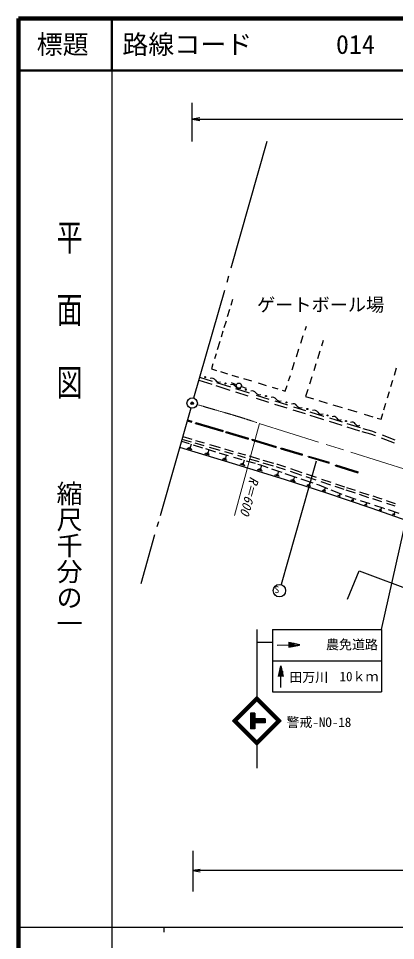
# Model space of a CAD drawing. Units: millimetres, scale not verified. Extents: x 40000 to 680000, y 20000 to 380000.
# Drawn here: x 40000 to 112616, y 202409 to 380000 of the extents above; entities that cross this region are included whole.
import ezdxf
from ezdxf.enums import TextEntityAlignment as Align

# ---------------------------------------------------------------- set-up
doc = ezdxf.new("R2010")
doc.units = ezdxf.units.MM
doc.header["$LTSCALE"] = 1000
doc.header["$PDMODE"] = 32
doc.header["$PDSIZE"] = 500
doc.linetypes.add('CHAIN', pattern=[18.5, 12, -1.5, 3.5, -1.5])
for name, color, linetype, lineweight in [('M-BGD', 7, 'Continuous', 25), ('M-BMK', 2, 'CHAIN', 13), ('M-BMK-SRVR', 3, 'Continuous', 25), ('M-STR-HTXT', 7, 'Continuous', 13), ('M-STR-STR3', 7, 'Continuous', 25), ('M-STR-STRC', 7, 'Continuous', 25), ('M-TTL', 2, 'Continuous', 140), ('M-TTL-BAND', 7, 'Continuous', 25), ('M-TTL-LINE', 7, 'Continuous', 50)]:
    doc.layers.add(name, color=color, linetype=linetype, lineweight=lineweight)
doc.layers.add('M-OTRS', color=6, linetype='Continuous')
doc.layers.add('M-TTL-TXT', color=7, linetype='Continuous')
doc.styles.add('@ＭＳ ゴシック', font='')
doc.styles.add('ＭＳ ゴシック', font='')
doc.styles.get('@ＭＳ ゴシック').set_extended_font_data('@MS Gothic')
doc.styles.get('ＭＳ ゴシック').set_extended_font_data('MS Gothic')

# ---------------------------------------------------------------- blocks, each defined once
blk = doc.blocks.new('open_arrow')
at = {"color": 0, "linetype": 'Continuous', "lineweight": -2}
blk.add_lwpolyline([(7.5, 1.25), (0, 0), (7.5, -1.25)], dxfattribs=at)

msp = doc.modelspace()

# ---------------------------------------------------------------- linework, layer by layer
at = {"layer": 'M-BGD'}
for p, q in [((81238, 325871), (80883, 324708)), ((80649, 323938), (80220, 322531)), ((79972, 321717), (79574, 320410)), ((79374, 319755), (79027, 318616)), ((95180, 319949), (95437, 320740)), ((94367, 317450), (94847, 318925)), ((98666, 317953), (98331, 316878)), ((78764, 317753), (78292, 316203)), ((93516, 314831), (94007, 316341)), ((78041, 315380), (77756, 314443)), ((98027, 315902), (97577, 314455)), ((77460, 313470), (77168, 312512)), ((92700, 312321), (93177, 313789)), ((97277, 313493), (96855, 312139)), ((112385, 311297), (112821, 312733)), ((74888, 310895), (77332, 310128)), ((77168, 312512), (78105, 312229)), ((78898, 311989), (80240, 311584)), ((81084, 311329), (82358, 310944)), ((92003, 310175), (92356, 311262)), ((96501, 311003), (96047, 309546)), ((74708, 310323), (77209, 309538)), ((78012, 309285), (80705, 308440)), ((78128, 309878), (80849, 309023)), ((81980, 309448), (81040, 309798)), ((82920, 309118), (83870, 308808)), ((83360, 310641), (84877, 310183)), ((86138, 309801), (87728, 309321)), ((91367, 308221), (91720, 309307)), ((111720, 309104), (112091, 310327)), ((81791, 308728), (84425, 307900)), ((81806, 308094), (84196, 307343)), ((85773, 307477), (88237, 306703)), ((88828, 308989), (89972, 308643)), ((90797, 308394), (91367, 308221)), ((95739, 308556), (95304, 307160)), ((111057, 306923), (111436, 308168)), ((85803, 306839), (88148, 306102)), ((89307, 305738), (91703, 304986)), ((89385, 306343), (91822, 305577)), ((95304, 307160), (96790, 306716)), ((97838, 306403), (99428, 305928)), ((100527, 305599), (102353, 305054)), ((110357, 304615), (110755, 305927)), ((92861, 304622), (95182, 303894)), ((92959, 305221), (95260, 304498)), ((96087, 304238), (98745, 303403)), ((103446, 304727), (105162, 304214)), ((106547, 303801), (108240, 303295)), ((109813, 302825), (110153, 303945)), ((72483, 302483), (73303, 302238)), ((72541, 302674), (73360, 302430)), ((73303, 302238), (73360, 302430)), ((74081, 302006), (74138, 302198)), ((74081, 302006), (79365, 300430)), ((74138, 302198), (79422, 300622)), ((96084, 303610), (98566, 302831)), ((98566, 302831), (98760, 302770)), ((98745, 303403), (98774, 303395)), ((99849, 302428), (102262, 301671)), ((99874, 303049), (102311, 302284)), ((103254, 301988), (105779, 301195)), ((109075, 303045), (109813, 302825)), ((79365, 300430), (79422, 300622)), ((79963, 300251), (80020, 300443)), ((79963, 300251), (84260, 298970)), ((80020, 300443), (84317, 299161)), ((103211, 301373), (105654, 300606)), ((106146, 300451), (107799, 300016)), ((106312, 301028), (107984, 300588)), ((107984, 300588), (108834, 300260)), ((71377, 298598), (72866, 298133)), ((71485, 298977), (73262, 298459)), ((71625, 299457), (73369, 298949)), ((74085, 298740), (75775, 298248)), ((84260, 298970), (84317, 299161)), ((84976, 298756), (85033, 298948)), ((84976, 298756), (89595, 297378)), ((85033, 298948), (89652, 297570)), ((107799, 300016), (108693, 299671)), ((109872, 299216), (112341, 298264)), ((110057, 299788), (112484, 298852)), ((71042, 297425), (82660, 293931)), ((73440, 296918), (72490, 297198)), ((73320, 297108), (72700, 297298)), ((73190, 297298), (72910, 297388)), ((73250, 298008), (73050, 297348)), ((73671, 297881), (75458, 297322)), ((73953, 298258), (75699, 297749)), ((76024, 297145), (77926, 296550)), ((76640, 296948), (76450, 296308)), ((76708, 297455), (78796, 296846)), ((76764, 297959), (78861, 297348)), ((79665, 297114), (81367, 296618)), ((79687, 296586), (81291, 296119)), ((89595, 297378), (89652, 297570)), ((90520, 297102), (90577, 297294)), ((90520, 297102), (94653, 295869)), ((90577, 297294), (94710, 296061)), ((76820, 295898), (75910, 296168)), ((76700, 296088), (76110, 296258)), ((76580, 296268), (76310, 296348)), ((78620, 296333), (78806, 296275)), ((78806, 296275), (80371, 295825)), ((80210, 294878), (79300, 295148)), ((80090, 295068), (79500, 295238)), ((79970, 295248), (79700, 295328)), ((80030, 295928), (79840, 295288)), ((81419, 295524), (83010, 295066)), ((82177, 295861), (83628, 295438)), ((82237, 296364), (83705, 295936)), ((83460, 294938), (83250, 294268)), ((83836, 294829), (85560, 294333)), ((84408, 295731), (86402, 295150)), ((84425, 295206), (86289, 294663)), ((87089, 294950), (89085, 294368)), ((94653, 295869), (94710, 296061)), ((95764, 295538), (95821, 295730)), ((95764, 295538), (99806, 294332)), ((95821, 295730), (99863, 294524)), ((82660, 293931), (91353, 291193)), ((83640, 293828), (82680, 294128)), ((83520, 294028), (82900, 294228)), ((83390, 294218), (83110, 294318)), ((87000, 292778), (85980, 293098)), ((86120, 294172), (86578, 294040)), ((86870, 292988), (86210, 293198)), ((86740, 293198), (86430, 293288)), ((86578, 294040), (88027, 293531)), ((86810, 293958), (86590, 293248)), ((87054, 294440), (89054, 293857)), ((88759, 293274), (90281, 292739)), ((89668, 293678), (89744, 293656)), ((89725, 294182), (89893, 294133)), ((89744, 293656), (91372, 293109)), ((89893, 294133), (91411, 293624)), ((92372, 293301), (94586, 292558)), ((99806, 294332), (99863, 294524)), ((101057, 293858), (101119, 294049)), ((101057, 293858), (105367, 292467)), ((101119, 294049), (105429, 292657)), ((90250, 291758), (89340, 292038)), ((90140, 291948), (89540, 292128)), ((90020, 292128), (89740, 292208)), ((90080, 292808), (89880, 292168)), ((90281, 292739), (90715, 292591)), ((91307, 292390), (93610, 291605)), ((92330, 292788), (94488, 292064)), ((93170, 291758), (92980, 291168)), ((94356, 291351), (96660, 290566)), ((95334, 291780), (97284, 291125)), ((95432, 292274), (97359, 291628)), ((98348, 291296), (100179, 290682)), ((105367, 292467), (105429, 292657)), ((91353, 291193), (99155, 288695)), ((93320, 290778), (92480, 291048)), ((93220, 290958), (92670, 291128)), ((93110, 291128), (92850, 291208)), ((96280, 289828), (95500, 290078)), ((96180, 289988), (95680, 290158)), ((96080, 290148), (95850, 290228)), ((96140, 290738), (95970, 290188)), ((97420, 290307), (97821, 290170)), ((97821, 290170), (99518, 289483)), ((98218, 290812), (100061, 290194)), ((99060, 289668), (98910, 289208)), ((100942, 289898), (102638, 289329)), ((101045, 290391), (102772, 289812)), ((103171, 289678), (104855, 289128)), ((99180, 288898), (98520, 289118)), ((99100, 289038), (98670, 289178)), ((99010, 289178), (98810, 289238)), ((99155, 288695), (107848, 285718)), ((100139, 289231), (102271, 288367)), ((102010, 287938), (101520, 288098)), ((101950, 288038), (101630, 288148)), ((101890, 288138), (101740, 288188)), ((101930, 288508), (101820, 288168)), ((102925, 288102), (104954, 287441)), ((103014, 289203), (104809, 288617)), ((105581, 288365), (107409, 287769)), ((105687, 288857), (107475, 288274)), ((108227, 288028), (109325, 287670)), ((104600, 287048), (104150, 287198)), ((104550, 287148), (104250, 287238)), ((104490, 287238), (104350, 287278)), ((104530, 287578), (104420, 287258)), ((105792, 287168), (107663, 286559)), ((107150, 286168), (106650, 286338)), ((107090, 286278), (106770, 286388)), ((107030, 286378), (106880, 286428)), ((107070, 286748), (106960, 286408)), ((108181, 287517), (109169, 287195)), ((108538, 286274), (110197, 285733)), ((109169, 287195), (109904, 286952)), ((109325, 287670), (109967, 287458)), ((110794, 287185), (112520, 286614)), ((110859, 286636), (112450, 286111)), ((107848, 285718), (116095, 282877)), ((109990, 285188), (109450, 285378)), ((109930, 285308), (109580, 285428)), ((109860, 285418), (109700, 285478)), ((109910, 285828), (109780, 285448)), ((110197, 285733), (110480, 285639)), ((111167, 285408), (113227, 284715)), ((112570, 284308), (112000, 284498)), ((112500, 284428), (112130, 284548)), ((112430, 284548), (112260, 284598)), ((112480, 284968), (112350, 284578)), ((103346, 268188), (105589, 273591)), ((105589, 273591), (116598, 269513))]:
    msp.add_line(p, q, dxfattribs=at)
for centre, radius in [((75963, 310937), 100), ((75963, 310937), 50), ((79865, 309717), 100), ((79865, 309717), 50), ((82446, 309279), 500), ((83768, 308497), 100), ((83768, 308497), 50), ((87670, 307277), 100), ((87670, 307277), 50), ((91603, 306045), 100), ((91603, 306045), 50), ((95629, 304779), 100), ((95629, 304779), 50), ((99533, 303555), 100), ((99533, 303555), 50), ((103073, 302462), 100), ((103073, 302462), 50)]:
    msp.add_circle(centre, radius, dxfattribs=at)
for centre, radius, start, end in [((77261, 309952), 753, 29.89699, 115.38106), ((78567, 310702), 753, 209.89699, 295.38106), ((81163, 308732), 753, 29.89699, 115.38106), ((82469, 309482), 753, 209.89699, 295.38106), ((85066, 307512), 753, 29.89699, 115.38106), ((86372, 308262), 753, 209.89699, 295.38106), ((88969, 306292), 753, 29.89699, 115.38106), ((90274, 307042), 753, 209.89699, 295.38106), ((92934, 305002), 796, 31.00799, 114.0591), ((94298, 305822), 796, 211.00799, 294.0591), ((96960, 303735), 796, 31.00799, 114.0591), ((98324, 304555), 796, 211.00799, 294.0591), ((100732, 302729), 636, 26.12172, 119.55444), ((101874, 303289), 636, 206.12172, 299.55444), ((104272, 301635), 636, 26.12172, 119.55444), ((105414, 302196), 636, 206.12172, 299.55444)]:
    msp.add_arc(centre, radius, start, end, dxfattribs=at)
at = {"layer": 'M-BMK'}
msp.add_line((86362, 302015), (167894, 276342), dxfattribs=at)
msp.add_open_spline([(74413, 305644), (75222, 305399), (76031, 305155), (76842, 304917), (78416, 304456), (79999, 304021), (81569, 303548), (83175, 303064), (84769, 302540), (86362, 302015)], degree=3, knots=[0, 0, 0, 0, 1, 1, 1, 2, 2, 2, 3, 3, 3, 3], dxfattribs=at)
at = {"layer": 'M-BMK-SRVR'}
for p, q in [((87855, 356312), (80882, 331889)), ((80447, 330364), (80096, 329137)), ((79652, 327581), (73738, 306867)), ((73190, 304950), (67265, 284196)), ((66946, 283079), (66664, 282091)), ((66226, 280557), (63535, 271133))]:
    msp.add_line(p, q, dxfattribs=at)
msp.add_circle((73452, 305921), 1000, dxfattribs=at)
at = {"layer": 'M-OTRS'}
msp.add_point((73467, 305888), dxfattribs=at)
at = {"layer": 'M-STR-HTXT'}
msp.add_line((86403, 302003), (81606, 284263), dxfattribs=at)
at = {"layer": 'M-STR-STR3'}
for p, q in [((73452, 356312), (73452, 363746)), ((73452, 360612), (565546, 360612)), ((73561, 219711), (73561, 211832)), ((185663, 215875), (73561, 215875))]:
    msp.add_line(p, q, dxfattribs=at)
at = {"layer": 'M-STR-STRC'}
for p, q in [((97336, 294707), (90581, 270996)), ((109925, 262294), (115530, 287463)), ((85925, 262294), (85914, 249382)), ((88925, 262294), (109925, 262294)), ((88925, 262294), (88925, 250294)), ((109925, 262294), (109925, 250294)), ((88925, 259796), (85923, 259799)), ((89841, 259326), (94101, 259384)), ((92041, 259884), (92041, 258884)), ((93083, 259647), (92041, 259647)), ((93175, 259518), (92041, 259518)), ((92041, 258884), (94105, 259328)), ((92069, 259907), (94154, 259433)), ((93270, 259253), (92041, 259253)), ((93073, 259106), (92041, 259106)), ((88925, 256300), (109925, 256300)), ((90066, 253262), (90510, 255327)), ((90288, 254295), (90288, 253262)), ((90435, 254492), (90435, 253262)), ((90546, 251139), (90561, 255291)), ((91042, 253234), (90568, 255319)), ((90700, 254397), (90700, 253262)), ((90828, 254305), (90828, 253262)), ((81247, 244715), (85914, 249381)), ((81389, 244715), (85914, 249240)), ((81530, 244715), (85914, 249099)), ((81672, 244715), (85914, 248957)), ((81742, 244644), (85985, 248886)), ((81813, 244573), (86056, 248816)), ((81884, 244502), (86126, 248745)), ((85702, 248745), (89945, 244502)), ((85773, 248816), (90015, 244573)), ((85843, 248886), (90086, 244644)), ((85914, 249381), (90581, 244715)), ((85914, 249240), (90440, 244715)), ((85914, 249099), (90298, 244715)), ((85914, 248957), (90157, 244715)), ((88925, 250294), (109925, 250294)), ((85492, 246215), (84692, 246215)), ((84692, 246215), (84692, 243215)), ((84792, 246215), (84792, 243215)), ((84892, 246215), (84892, 243215)), ((84992, 246215), (84992, 243215)), ((85092, 246215), (85092, 243215)), ((85192, 246215), (85192, 243215)), ((85292, 246215), (85292, 243215)), ((85392, 246215), (85392, 243215)), ((85492, 246215), (85492, 243215)), ((87513, 245115), (85492, 245115)), ((87513, 245115), (87513, 244315)), ((81247, 244715), (85914, 240048)), ((81389, 244715), (85914, 240189)), ((81530, 244715), (85914, 240330)), ((81672, 244715), (85914, 240472)), ((81742, 244785), (85985, 240543)), ((81813, 244856), (86056, 240613)), ((81884, 244927), (86126, 240684)), ((87513, 245015), (85492, 245015)), ((87513, 244915), (85492, 244915)), ((87513, 244815), (85492, 244815)), ((87513, 244715), (85492, 244715)), ((87513, 244615), (85492, 244615)), ((87513, 244515), (85492, 244515)), ((87513, 244415), (85492, 244415)), ((87513, 244315), (85492, 244315)), ((85702, 240684), (89945, 244927)), ((85773, 240613), (90015, 244856)), ((85843, 240543), (90086, 244785)), ((85914, 240472), (90157, 244715)), ((85914, 240330), (90298, 244715)), ((85914, 240189), (90440, 244715)), ((85914, 240048), (90581, 244715)), ((85492, 243215), (84692, 243215)), ((85914, 240048), (85914, 235631))]:
    msp.add_line(p, q, dxfattribs=at)
msp.add_circle((90253, 269796), 1200, dxfattribs=at)
at = {"layer": 'M-TTL'}
for p, q in [((40000, 380000), (40000, 20000)), ((680000, 380000), (40000, 380000))]:
    msp.add_line(p, q, dxfattribs=at)
at = {"layer": 'M-TTL-BAND'}
for p, q in [((58000, 370000), (58000, 20000)), ((40000, 205000), (579000, 205000)), ((68000, 205000), (68000, 204000))]:
    msp.add_line(p, q, dxfattribs=at)
at = {"layer": 'M-TTL-LINE'}
for p, q in [((58000, 380000), (58000, 370000)), ((40000, 370000), (680000, 370000))]:
    msp.add_line(p, q, dxfattribs=at)

# ---------------------------------------------------------------- block references
at = {"layer": 'M-STR-STR3', "xscale": 193, "yscale": 193}
for p in [(73452, 360612), (73561, 215875)]:
    msp.add_blockref('open_arrow', p, dxfattribs=at)

# ---------------------------------------------------------------- texts
at = {"layer": 'M-STR-HTXT', "style": 'ＭＳ ゴシック'}
msp.add_text('ゲートボール場', height=2566, dxfattribs=at).set_placement((85934, 322810), align=Align.BOTTOM_LEFT)
at = {"layer": 'M-STR-HTXT', "style": 'ＭＳ ゴシック', "oblique": 15}
msp.add_text('R＝600', height=1833, rotation=254.839, dxfattribs=at).set_placement((84097, 292014), align=Align.BOTTOM_LEFT)
at = {"layer": 'M-STR-STRC', "style": 'ＭＳ ゴシック'}
for s, height, p in [('S', 1320, (89325, 268933)), ('農免道路', 1833, (99217, 257950)), ('田万川', 1833, (92155, 251663)), ('10ｋｍ', 1833, (101838, 251811)), ('警戒-NO-18', 1833, (91607, 242992))]:
    msp.add_text(s, height=height, dxfattribs=at).set_placement(p, align=Align.BOTTOM_LEFT)
at = {"layer": 'M-TTL-BAND', "style": '@ＭＳ ゴシック', "width": 1.4}
msp.add_text('平  面  図', height=3666, rotation=270, dxfattribs=at).set_placement((49777, 306475), align=Align.MIDDLE_RIGHT)
at = {"layer": 'M-TTL-BAND', "style": '@ＭＳ ゴシック'}
msp.add_text('縮尺千分の一', height=3666, rotation=270, dxfattribs=at).set_placement((49777, 261030), align=Align.MIDDLE_RIGHT)
at = {"layer": 'M-TTL-TXT', "style": 'ＭＳ ゴシック'}
msp.add_text('標題', height=3666, dxfattribs=at).set_placement((48500, 375000), align=Align.MIDDLE_CENTER)
for s, p in [('路線コード', (60000, 375000)), ('014', (101142, 375000))]:
    msp.add_text(s, height=3666, dxfattribs=at).set_placement(p, align=Align.MIDDLE_LEFT)

doc.saveas('drawing.dxf')
